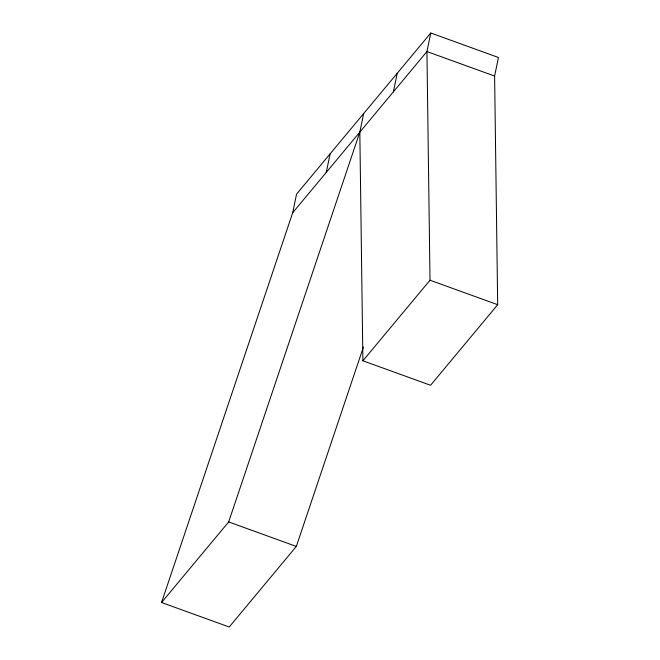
<?xml version="1.0" encoding="UTF-8"?>
<svg xmlns="http://www.w3.org/2000/svg" width="660" height="660" viewBox="0 0 660 660"><rect width="100%" height="100%" fill="white"/><g stroke="black" fill="none" stroke-linecap="round" stroke-linejoin="round"><path stroke-width="0.99" d="M363.388 347.127L296.332 546.422L229.218 627L161.551 602.506L292.71 212.701L296.546 194.147L430.782 33L498.448 57.494L494.604 76.049L497.689 304.705L430.567 385.275L362.901 360.781L359.824 132.132L363.668 113.578M326.263 172.417L330.107 153.862M393.385 91.839L397.221 73.285M430.782 33L426.938 51.554L430.015 280.211L362.901 360.781M161.551 602.506L228.665 521.936L359.824 132.132M292.71 212.701L426.938 51.554L494.604 76.049M430.015 280.211L497.689 304.705M228.665 521.936L296.332 546.422"/></g></svg>
